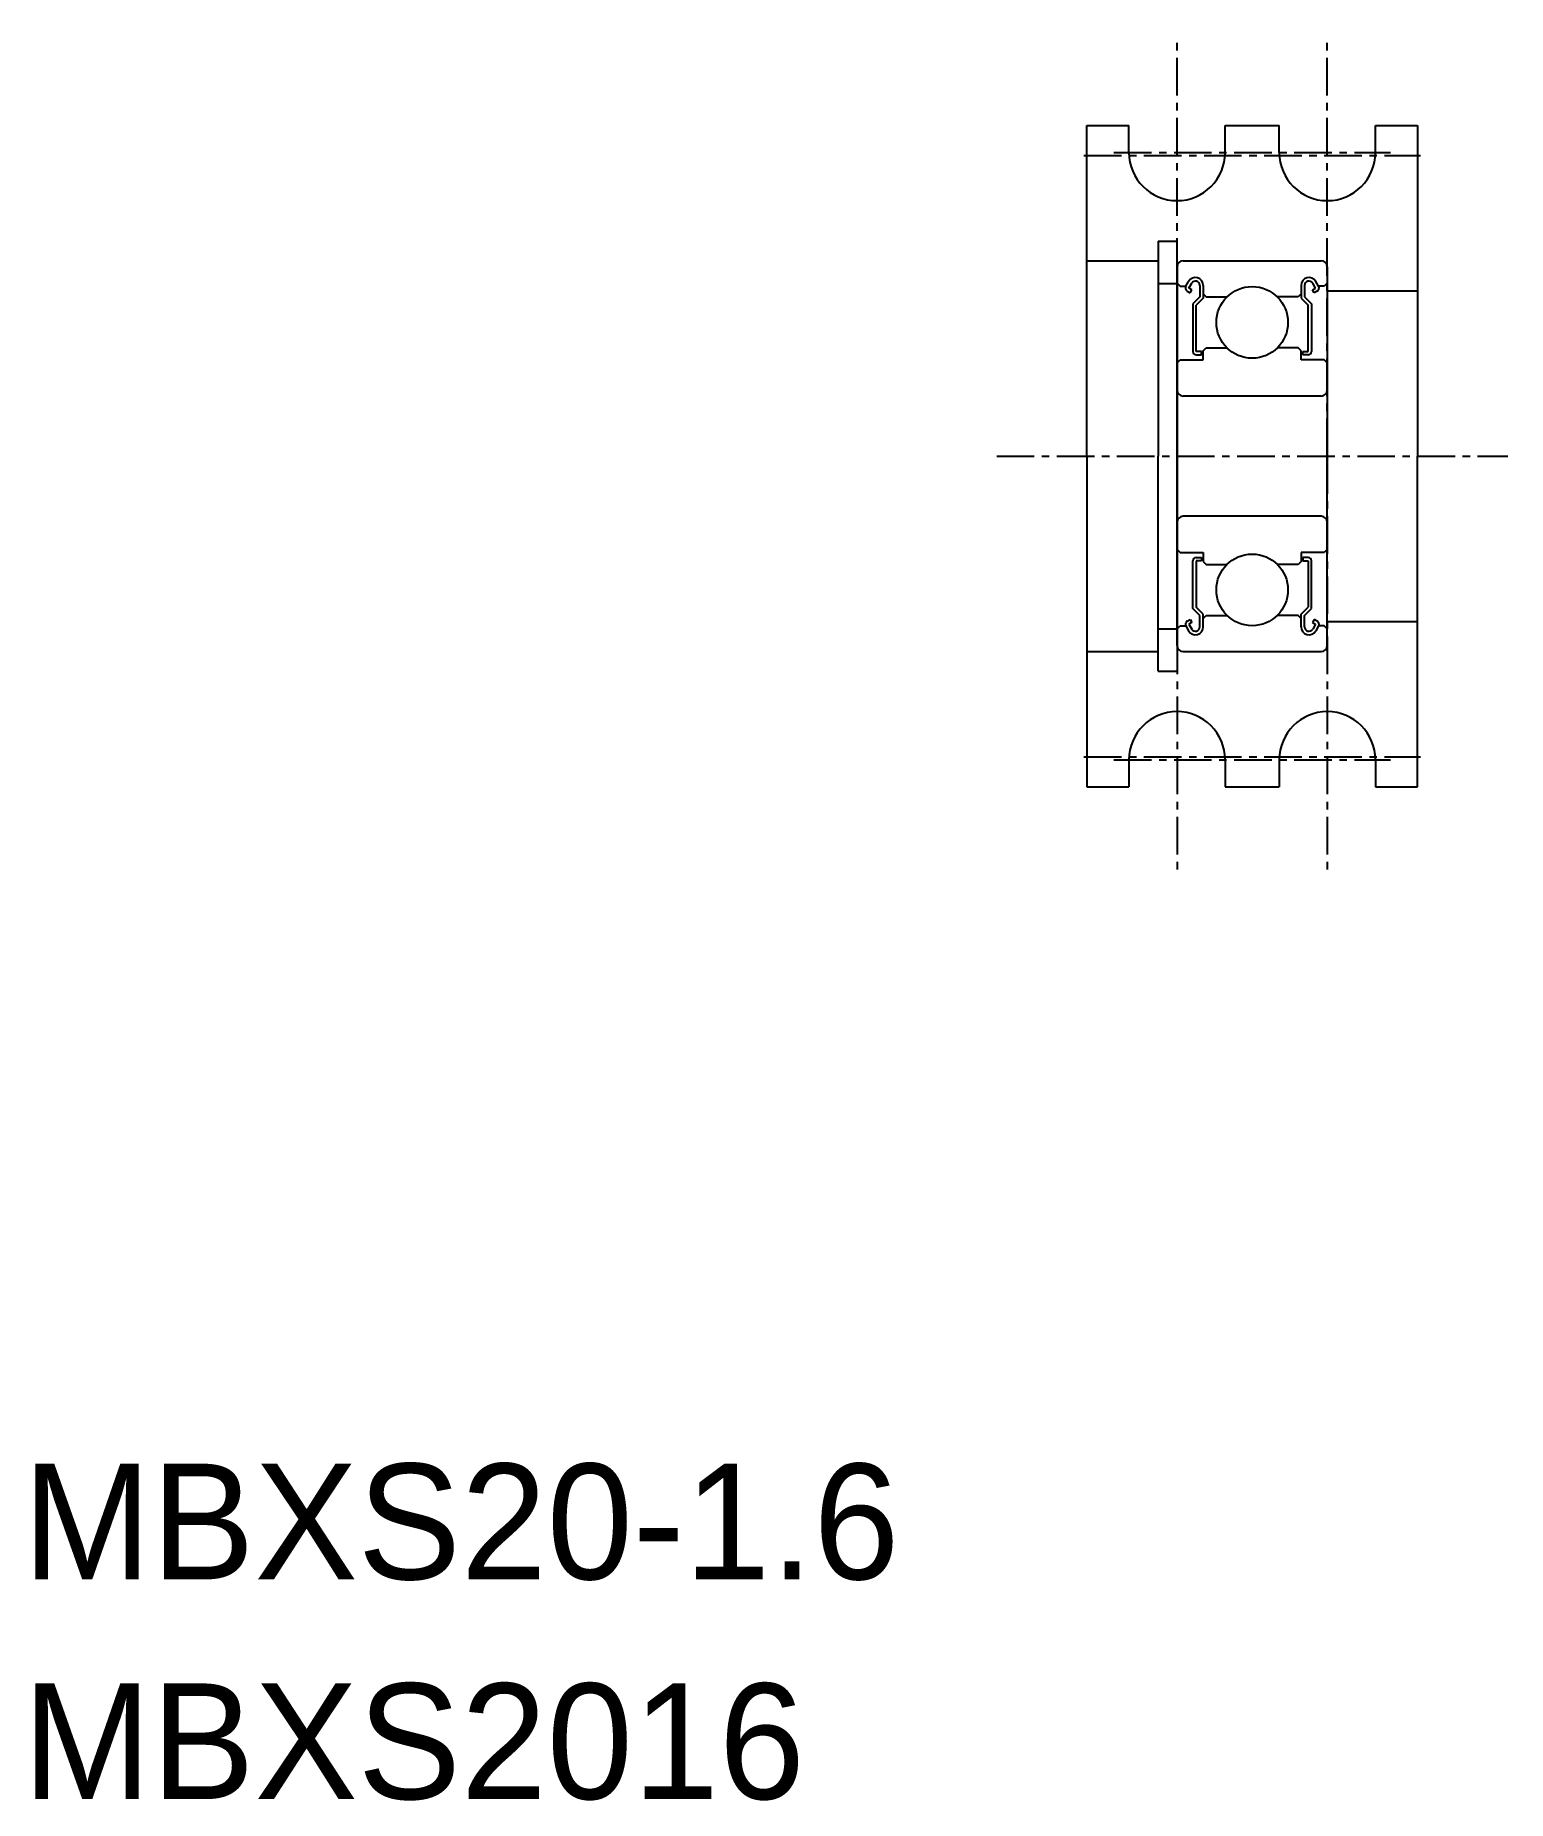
# Model space of a CAD drawing. Extents: x 0.4 to 49.4, y -0.1 to 58.7.
import ezdxf

# ---------------------------------------------------------------- set-up
doc = ezdxf.new("R2010")
doc.units = 0
doc.linetypes.add('CENTER', pattern=[2, 1.25, -0.25, 0.25, -0.25])
doc.layers.get('0').update_dxf_attribs({"linetype": 'CONTINUOUS'})
doc.layers.add('CENTER', color=1, linetype='CENTER')

msp = doc.modelspace()

# ---------------------------------------------------------------- linework, layer by layer
at = {"color": 7, "linetype": 'CONTINUOUS'}
for p, q in [((35.405, 44.674), (35.405, 55.674)), ((35.405, 55.674), (36.805, 55.674)), ((36.805, 54.774), (36.805, 55.674)), ((40.005, 55.674), (41.805, 55.674)), ((40.005, 54.774), (40.005, 55.674)), ((41.805, 54.774), (41.805, 55.674)), ((45.005, 55.674), (46.405, 55.674)), ((45.005, 54.774), (45.005, 55.674)), ((46.405, 55.674), (46.405, 44.674)), ((37.78, 51.824), (37.78, 44.674)), ((37.78, 51.824), (38.405, 51.824)), ((38.405, 44.674), (38.405, 51.824)), ((35.405, 51.174), (37.78, 51.174)), ((38.605, 51.174), (43.205, 51.174)), ((38.405, 50.974), (38.405, 44.674)), ((43.405, 50.974), (43.405, 44.674)), ((37.78, 50.419), (38.405, 50.419)), ((38.405, 50.424), (38.505, 50.324)), ((38.505, 50.324), (38.696, 50.324)), ((38.696, 50.324), (38.791, 50.485)), ((38.739, 50.165), (38.84, 50.107)), ((38.797, 50.266), (38.892, 50.427)), ((38.898, 50.208), (38.797, 50.266)), ((38.84, 50.107), (38.898, 50.208)), ((39.162, 49.974), (38.929, 49.742)), ((39.278, 49.926), (39.045, 49.693)), ((39.162, 50.354), (39.162, 49.974)), ((39.278, 50.354), (39.278, 49.926)), ((39.278, 50.074), (39.378, 49.974)), ((39.378, 49.974), (40.072, 49.974)), ((42.432, 49.974), (41.739, 49.974)), ((42.532, 50.074), (42.432, 49.974)), ((42.532, 50.354), (42.532, 49.926)), ((42.532, 49.926), (42.765, 49.693)), ((42.649, 50.354), (42.649, 49.974)), ((42.649, 49.974), (42.881, 49.742)), ((42.913, 50.208), (43.013, 50.266)), ((42.971, 50.107), (42.913, 50.208)), ((43.013, 50.266), (42.918, 50.427)), ((43.072, 50.165), (42.971, 50.107)), ((43.114, 50.324), (43.019, 50.485)), ((43.305, 50.324), (43.114, 50.324)), ((43.405, 50.424), (43.305, 50.324)), ((43.405, 50.174), (46.405, 50.174)), ((38.929, 49.742), (38.929, 48.161)), ((39.045, 48.161), (39.045, 49.693)), ((42.765, 48.161), (42.765, 49.693)), ((42.881, 49.742), (42.881, 48.161)), ((43.405, 49.399), (43.405, 49.399)), ((39.22, 48.161), (39.045, 48.161)), ((39.22, 48.044), (39.22, 48.161)), ((39.278, 48.174), (39.378, 48.274)), ((39.278, 47.874), (39.278, 48.174)), ((39.378, 48.274), (40.072, 48.274)), ((42.432, 48.274), (41.739, 48.274)), ((42.532, 48.174), (42.432, 48.274)), ((42.532, 47.874), (42.532, 48.174)), ((42.59, 48.161), (42.765, 48.161)), ((42.59, 48.044), (42.59, 48.161)), ((38.405, 47.774), (38.505, 47.874)), ((38.505, 47.874), (39.278, 47.874)), ((39.045, 48.044), (39.22, 48.044)), ((43.305, 47.874), (42.532, 47.874)), ((42.765, 48.044), (42.59, 48.044)), ((43.405, 47.774), (43.305, 47.874)), ((43.405, 47.824), (43.405, 47.824)), ((43.205, 46.674), (38.605, 46.674)), ((35.405, 44.674), (35.405, 33.674)), ((37.78, 37.524), (37.78, 44.674)), ((38.405, 44.674), (38.405, 37.524)), ((38.405, 38.374), (38.405, 44.674)), ((43.405, 38.374), (43.405, 44.674)), ((46.405, 33.674), (46.405, 44.674)), ((43.205, 42.674), (38.605, 42.674)), ((38.405, 41.574), (38.505, 41.474)), ((38.505, 41.474), (39.278, 41.474)), ((38.929, 39.607), (38.929, 41.188)), ((39.045, 41.304), (39.22, 41.304)), ((39.22, 41.188), (39.045, 41.188)), ((39.045, 41.188), (39.045, 39.655)), ((39.22, 41.304), (39.22, 41.188)), ((39.278, 41.474), (39.278, 41.174)), ((39.278, 41.174), (39.378, 41.074)), ((42.532, 41.174), (42.432, 41.074)), ((42.532, 41.474), (42.532, 41.174)), ((43.305, 41.474), (42.532, 41.474)), ((42.59, 41.304), (42.59, 41.188)), ((42.765, 41.304), (42.59, 41.304)), ((42.59, 41.188), (42.765, 41.188)), ((42.765, 41.188), (42.765, 39.655)), ((42.881, 39.607), (42.881, 41.188)), ((43.405, 41.574), (43.305, 41.474)), ((39.378, 41.074), (40.072, 41.074)), ((42.432, 41.074), (41.739, 41.074)), ((39.162, 39.374), (38.929, 39.607)), ((39.278, 39.423), (39.045, 39.655)), ((39.162, 38.994), (39.162, 39.374)), ((39.278, 38.994), (39.278, 39.423)), ((39.278, 39.274), (39.378, 39.374)), ((39.378, 39.374), (40.072, 39.374)), ((42.432, 39.374), (41.739, 39.374)), ((42.532, 39.274), (42.432, 39.374)), ((42.532, 39.423), (42.765, 39.655)), ((42.532, 38.994), (42.532, 39.423)), ((42.649, 39.374), (42.881, 39.607)), ((42.649, 38.994), (42.649, 39.374)), ((37.78, 38.93), (38.405, 38.93)), ((38.405, 38.924), (38.505, 39.024)), ((38.505, 39.024), (38.696, 39.024)), ((38.696, 39.024), (38.791, 38.864)), ((38.739, 39.183), (38.84, 39.241)), ((38.898, 39.141), (38.797, 39.082)), ((38.797, 39.083), (38.892, 38.922)), ((38.84, 39.241), (38.898, 39.141)), ((42.971, 39.241), (42.913, 39.141)), ((42.913, 39.141), (43.013, 39.082)), ((43.013, 39.083), (42.918, 38.922)), ((43.072, 39.183), (42.971, 39.241)), ((43.114, 39.024), (43.019, 38.864)), ((43.305, 39.024), (43.114, 39.024)), ((43.405, 38.924), (43.305, 39.024)), ((43.405, 39.174), (46.405, 39.174)), ((35.405, 38.174), (37.78, 38.174)), ((38.605, 38.174), (43.205, 38.174)), ((37.78, 37.524), (38.405, 37.524)), ((36.805, 34.574), (36.805, 33.674)), ((40.005, 34.574), (40.005, 33.674)), ((41.805, 34.574), (41.805, 33.674)), ((45.005, 34.574), (45.005, 33.674)), ((35.405, 33.674), (36.805, 33.674)), ((40.005, 33.674), (41.805, 33.674)), ((45.005, 33.674), (46.405, 33.674))]:
    msp.add_line(p, q, dxfattribs=at)
for centre in [(40.905, 49.124), (40.905, 40.224)]:
    msp.add_circle(centre, 1.191, dxfattribs=at)
for centre, radius, start, end in [((38.405, 54.774), 1.6, 180, 0), ((43.405, 54.774), 1.6, 180, 0), ((38.605, 50.974), 0.2, 90, 180), ((43.205, 50.974), 0.2, 0, 90), ((39.017, 50.354), 0.261, 0, 150.00011), ((42.793, 50.354), 0.261, 30, 180.00005), ((38.797, 50.266), 0.116, 150.00066, 240.00041), ((39.017, 50.354), 0.145, 0, 149.99983), ((42.793, 50.354), 0.145, 30, 180.00005), ((43.013, 50.266), 0.116, 299.99921, 29.99951), ((39.045, 48.161), 0.116, 180.00005, 270.00003), ((42.765, 48.161), 0.116, 269.99954, 0), ((38.605, 46.874), 0.2, 180, 270), ((43.205, 46.874), 0.2, 270, 0), ((38.605, 42.474), 0.2, 90, 180), ((43.205, 42.474), 0.2, 0, 90), ((39.045, 41.188), 0.116, 89.99997, 179.99995), ((42.765, 41.188), 0.116, 0, 90.00046), ((38.797, 39.083), 0.116, 119.99844, 210.00655), ((39.017, 38.994), 0.261, 209.99989, 0), ((39.017, 38.994), 0.145, 210.00017, 0), ((42.793, 38.994), 0.261, 179.99995, 330), ((42.793, 38.994), 0.145, 179.99995, 330), ((43.013, 39.083), 0.116, 330.00049, 60.00079), ((38.605, 38.374), 0.2, 180, 270), ((43.205, 38.374), 0.2, 270, 0), ((38.405, 34.574), 1.6, 0, 180), ((43.405, 34.574), 1.6, 0, 180)]:
    msp.add_arc(centre, radius, start, end, dxfattribs=at)
at = {"layer": 'CENTER', "color": 1, "linetype": 'CENTER'}
for p, q in [((38.405, 44.674), (38.405, 58.674)), ((43.405, 44.674), (43.405, 58.674)), ((35.305, 54.674), (46.505, 54.674)), ((36.305, 54.774), (45.505, 54.774)), ((32.405, 44.674), (49.405, 44.674)), ((38.405, 44.674), (38.405, 30.674)), ((43.405, 44.674), (43.405, 30.674)), ((35.305, 34.674), (46.505, 34.674)), ((36.305, 34.574), (45.505, 34.574))]:
    msp.add_line(p, q, dxfattribs=at)

# ---------------------------------------------------------------- texts
at = {"color": 7, "linetype": 'CONTINUOUS'}
for s, p in [('MBXS20-1.6', (0, 7.31)), ('MBXS2016', (0, 0))]:
    msp.add_text(s, height=3.8472, dxfattribs=at).set_placement(p)

doc.saveas('drawing.dxf')
